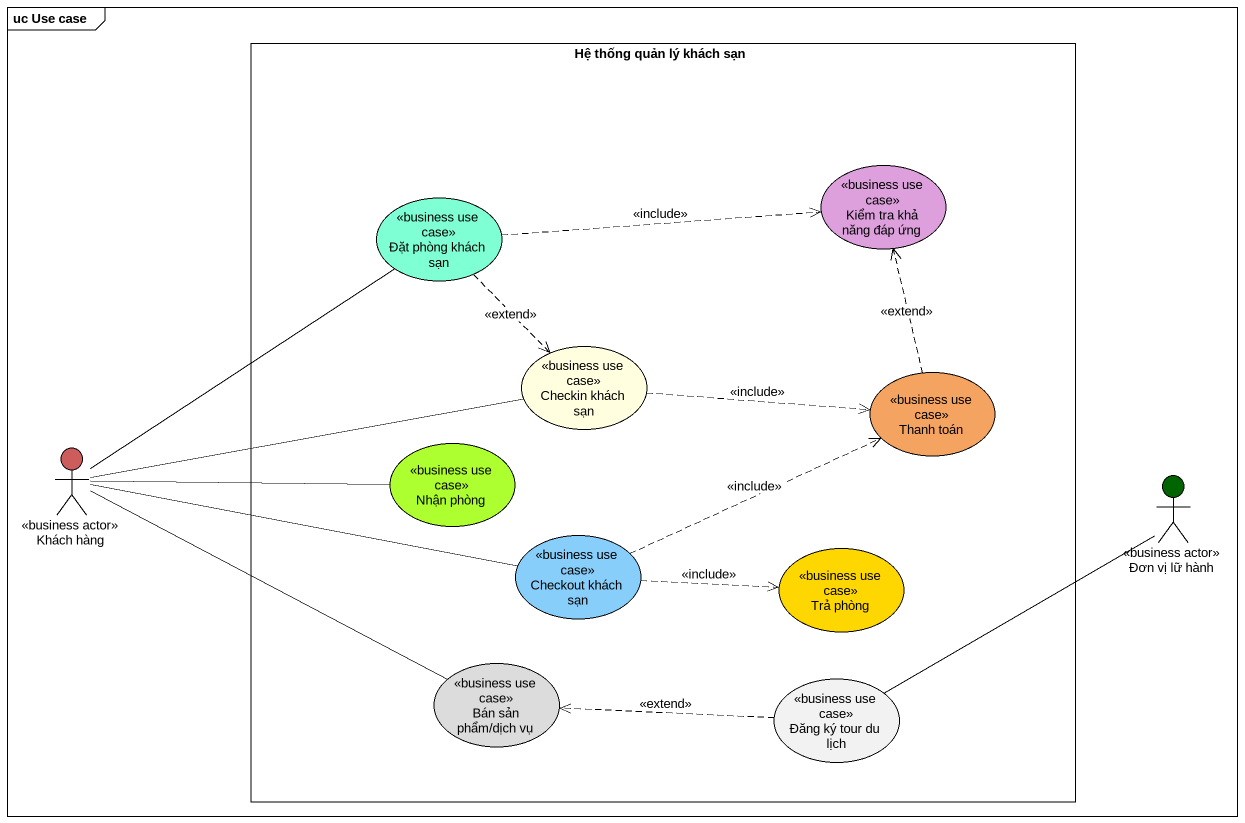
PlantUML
@startuml
mainframe uc Use case
rectangle "Hệ thống quản lý khách sạn" as Hệ_thống_quản_lý_khách_sạn {
  usecase "Kiểm tra khả năng đáp ứng" as Kiểm_tra_khả_năng_đáp_ứng <<business use case>> #DDA0DD
  usecase "Đặt phòng khách sạn" as Đặt_phòng_khách_sạn <<business use case>> #7FFFD4
  usecase "Checkin khách sạn" as Checkin_khách_sạn <<business use case>> #FFFFE0
  usecase "Thanh toán" as Thanh_toán <<business use case>> #F4A460
  usecase "Nhận phòng" as Nhận_phòng <<business use case>> #ADFF2F
  usecase "Checkout khách sạn" as Checkout_khách_sạn <<business use case>> #87CEFA
  usecase "Trả phòng" as Trả_phòng <<business use case>> #FFD700
  usecase "Bán sản phẩm/dịch vụ" as Bán_sản_phẩm_dịch_vụ <<business use case>> #DCDCDC
  usecase "Đăng ký tour du lịch" as Đăng_ký_tour_du_lịch <<business use case>>
}
actor "Khách hàng" as Khách_hàng <<business actor>> #CD5C5C
actor "Đơn vị lữ hành" as Đơn_vị_lữ_hành <<business actor>> #006400
Đặt_phòng_khách_sạn .right.> Kiểm_tra_khả_năng_đáp_ứng : <<include>>
Đặt_phòng_khách_sạn ..> Checkin_khách_sạn : <<extend>>
Checkin_khách_sạn .right.> Thanh_toán : <<include>>
Thanh_toán .up.> Kiểm_tra_khả_năng_đáp_ứng : <<extend>>
Khách_hàng -up- Đặt_phòng_khách_sạn
Khách_hàng -right- Checkin_khách_sạn
Khách_hàng -right- Nhận_phòng
Khách_hàng -right- Checkout_khách_sạn
Khách_hàng -right- Bán_sản_phẩm_dịch_vụ
Đơn_vị_lữ_hành -left- Đăng_ký_tour_du_lịch
Checkout_khách_sạn .right.> Thanh_toán : <<include>>
Checkout_khách_sạn .right.> Trả_phòng : <<include>>
Đăng_ký_tour_du_lịch .left.> Bán_sản_phẩm_dịch_vụ : <<extend>>
@enduml
